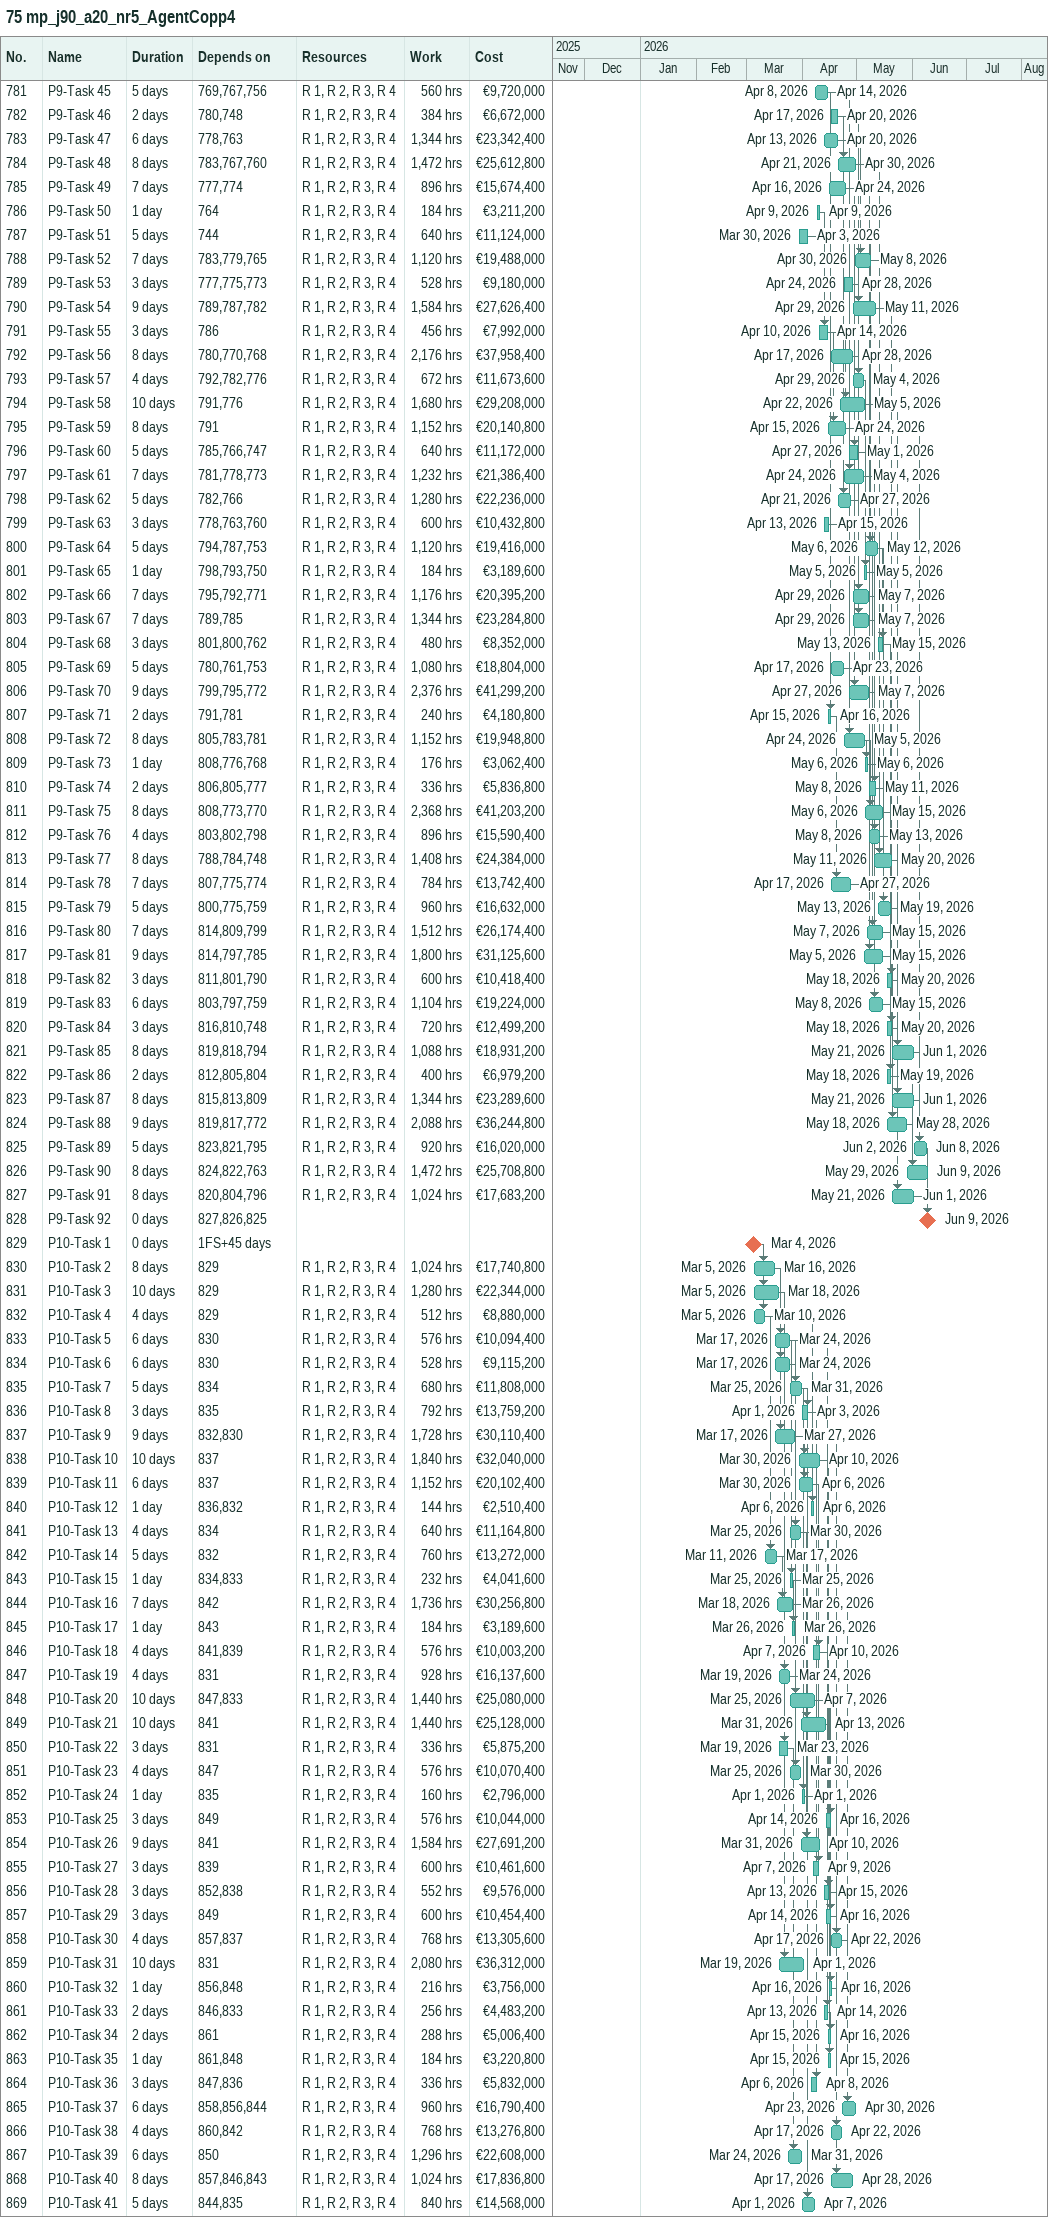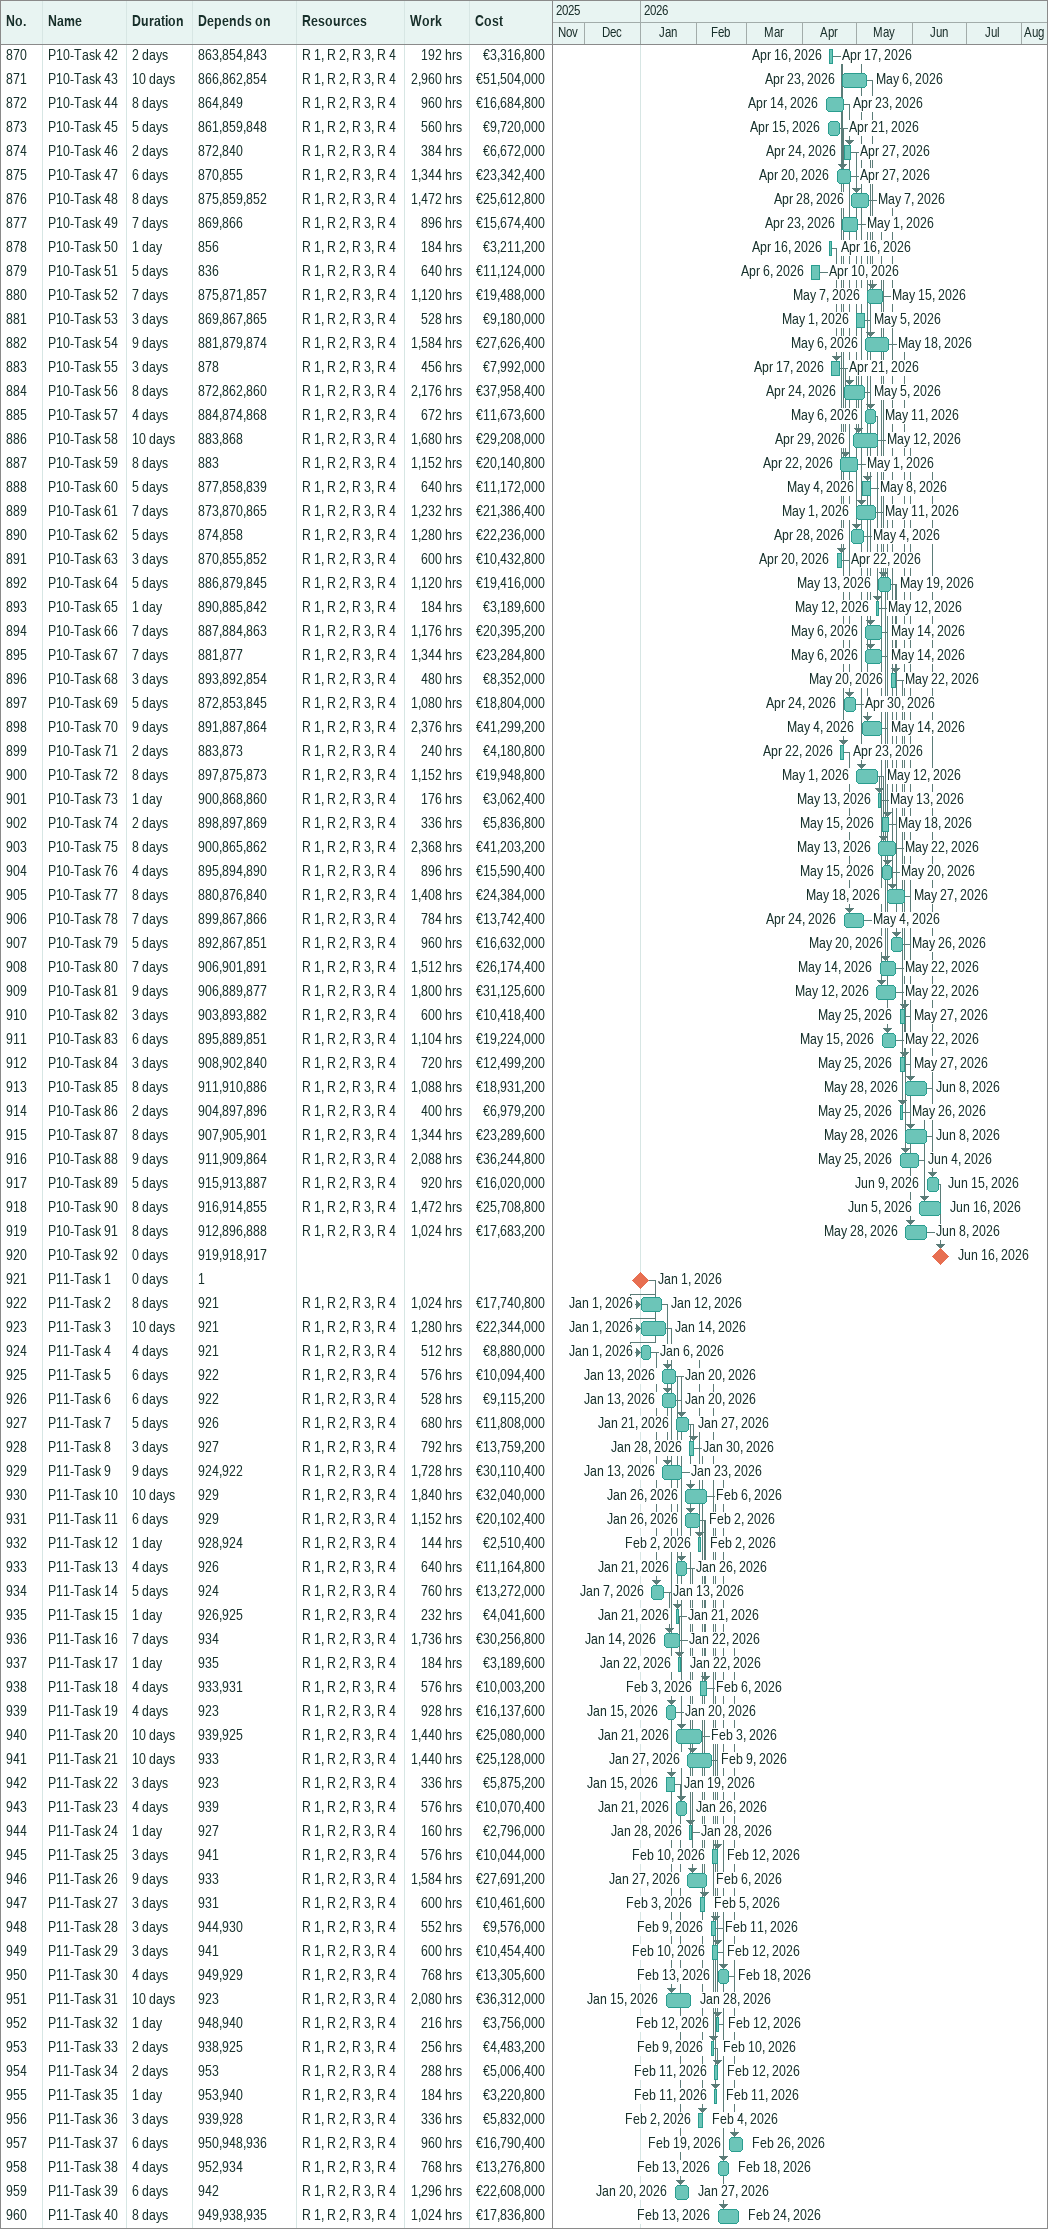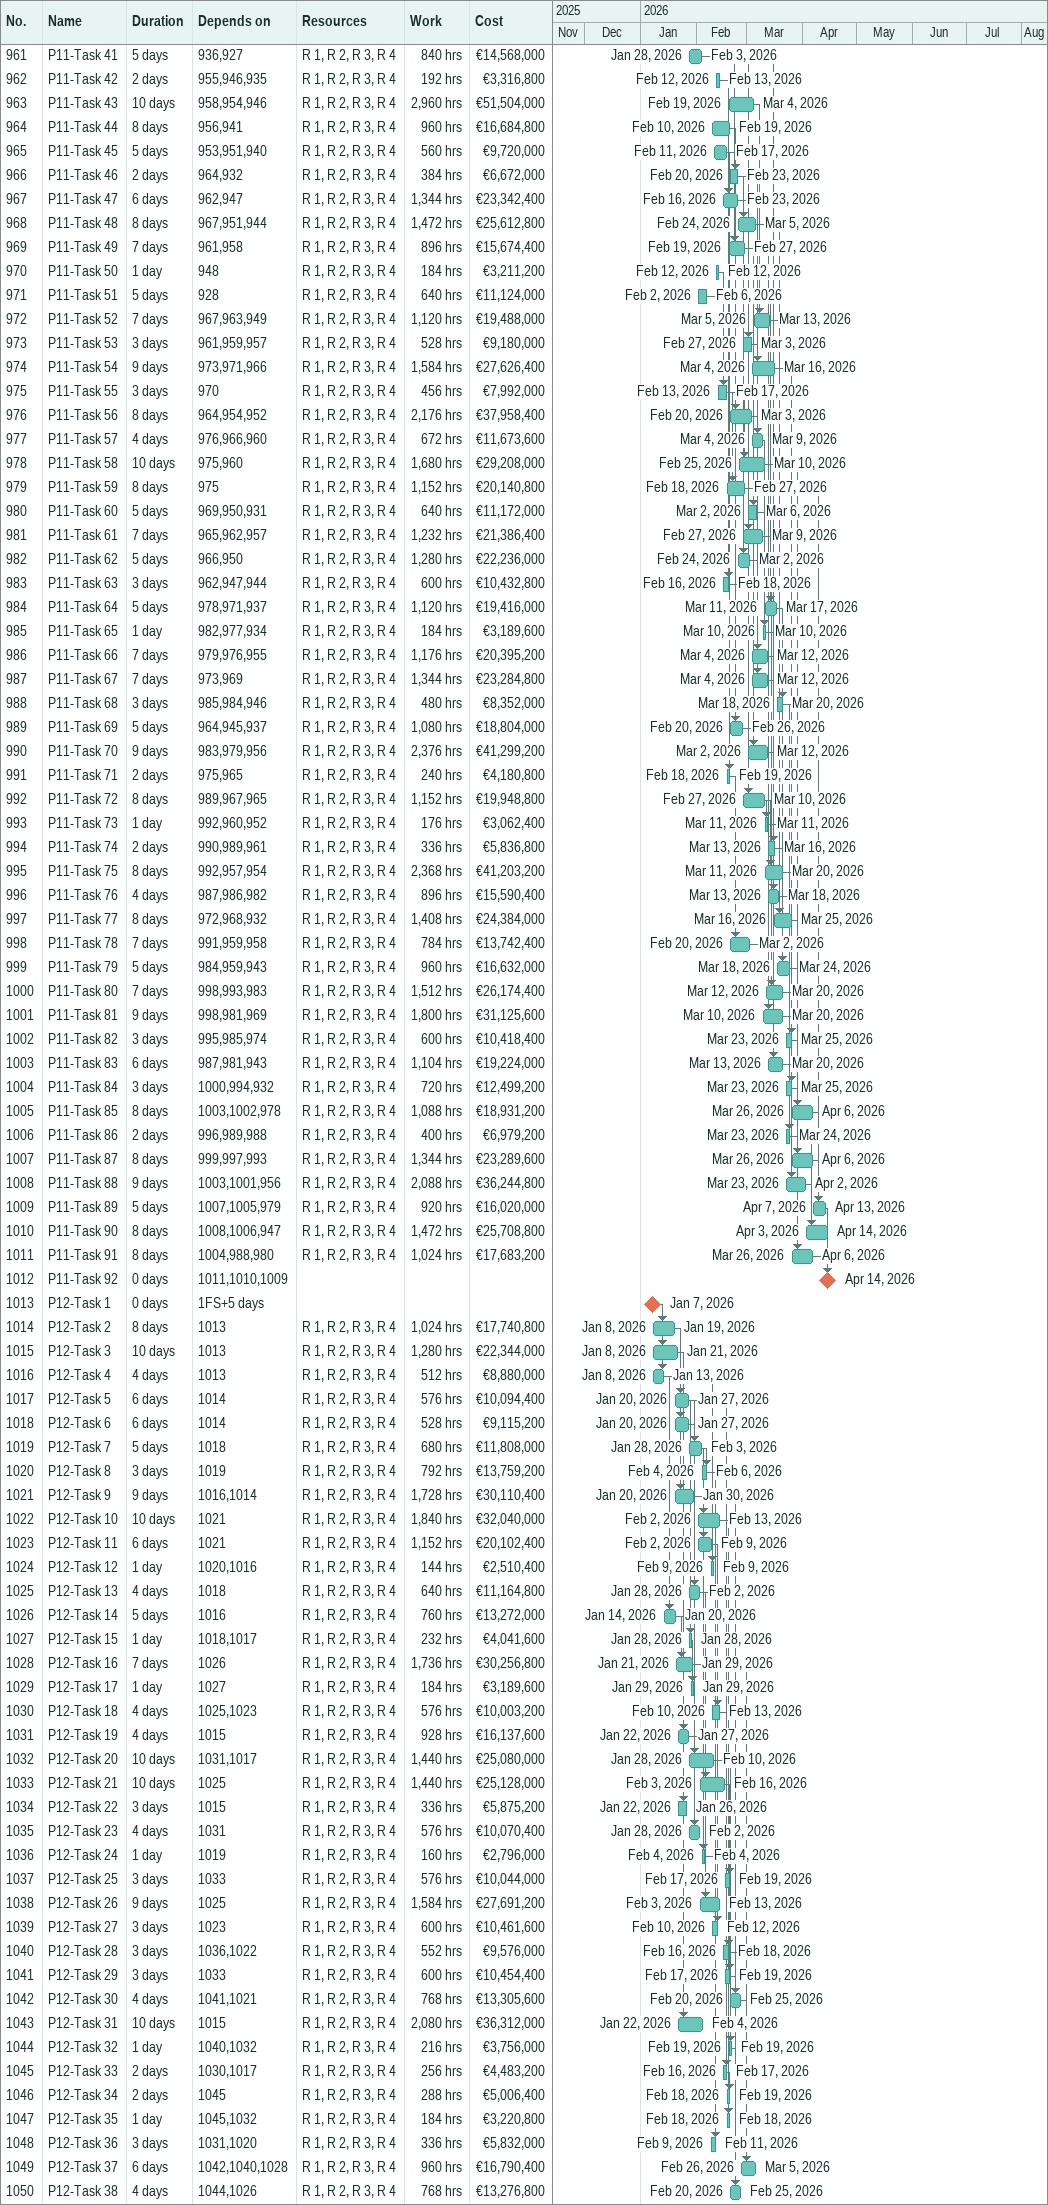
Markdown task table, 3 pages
75 mp_j90_a20_nr5_AgentCopp4

| ID | Task | Duration | Start | Finish | Predecessors | Resources | Work (h) | Cost (€) |
|---|---|---|---|---|---|---|---|---|
| 781 | P9-Task 45 | 5d | 2026-04-08 | 2026-04-14 | 769, 767, 756 | R 1, R 2, R 3, R 4 | 560 | 9720000 |
| 782 | P9-Task 46 | 2d | 2026-04-17 | 2026-04-20 | 780, 748 | R 1, R 2, R 3, R 4 | 384 | 6672000 |
| 783 | P9-Task 47 | 6d | 2026-04-13 | 2026-04-20 | 778, 763 | R 1, R 2, R 3, R 4 | 1344 | 23342400 |
| 784 | P9-Task 48 | 8d | 2026-04-21 | 2026-04-30 | 783, 767, 760 | R 1, R 2, R 3, R 4 | 1472 | 25612800 |
| 785 | P9-Task 49 | 7d | 2026-04-16 | 2026-04-24 | 777, 774 | R 1, R 2, R 3, R 4 | 896 | 15674400 |
| 786 | P9-Task 50 | 1d | 2026-04-09 | 2026-04-09 | 764 | R 1, R 2, R 3, R 4 | 184 | 3211200 |
| 787 | P9-Task 51 | 5d | 2026-03-30 | 2026-04-03 | 744 | R 1, R 2, R 3, R 4 | 640 | 11124000 |
| 788 | P9-Task 52 | 7d | 2026-04-30 | 2026-05-08 | 783, 779, 765 | R 1, R 2, R 3, R 4 | 1120 | 19488000 |
| 789 | P9-Task 53 | 3d | 2026-04-24 | 2026-04-28 | 777, 775, 773 | R 1, R 2, R 3, R 4 | 528 | 9180000 |
| 790 | P9-Task 54 | 9d | 2026-04-29 | 2026-05-11 | 789, 787, 782 | R 1, R 2, R 3, R 4 | 1584 | 27626400 |
| 791 | P9-Task 55 | 3d | 2026-04-10 | 2026-04-14 | 786 | R 1, R 2, R 3, R 4 | 456 | 7992000 |
| 792 | P9-Task 56 | 8d | 2026-04-17 | 2026-04-28 | 780, 770, 768 | R 1, R 2, R 3, R 4 | 2176 | 37958400 |
| 793 | P9-Task 57 | 4d | 2026-04-29 | 2026-05-04 | 792, 782, 776 | R 1, R 2, R 3, R 4 | 672 | 11673600 |
| 794 | P9-Task 58 | 10d | 2026-04-22 | 2026-05-05 | 791, 776 | R 1, R 2, R 3, R 4 | 1680 | 29208000 |
| 795 | P9-Task 59 | 8d | 2026-04-15 | 2026-04-24 | 791 | R 1, R 2, R 3, R 4 | 1152 | 20140800 |
| 796 | P9-Task 60 | 5d | 2026-04-27 | 2026-05-01 | 785, 766, 747 | R 1, R 2, R 3, R 4 | 640 | 11172000 |
| 797 | P9-Task 61 | 7d | 2026-04-24 | 2026-05-04 | 781, 778, 773 | R 1, R 2, R 3, R 4 | 1232 | 21386400 |
| 798 | P9-Task 62 | 5d | 2026-04-21 | 2026-04-27 | 782, 766 | R 1, R 2, R 3, R 4 | 1280 | 22236000 |
| 799 | P9-Task 63 | 3d | 2026-04-13 | 2026-04-15 | 778, 763, 760 | R 1, R 2, R 3, R 4 | 600 | 10432800 |
| 800 | P9-Task 64 | 5d | 2026-05-06 | 2026-05-12 | 794, 787, 753 | R 1, R 2, R 3, R 4 | 1120 | 19416000 |
| 801 | P9-Task 65 | 1d | 2026-05-05 | 2026-05-05 | 798, 793, 750 | R 1, R 2, R 3, R 4 | 184 | 3189600 |
| 802 | P9-Task 66 | 7d | 2026-04-29 | 2026-05-07 | 795, 792, 771 | R 1, R 2, R 3, R 4 | 1176 | 20395200 |
| 803 | P9-Task 67 | 7d | 2026-04-29 | 2026-05-07 | 789, 785 | R 1, R 2, R 3, R 4 | 1344 | 23284800 |
| 804 | P9-Task 68 | 3d | 2026-05-13 | 2026-05-15 | 801, 800, 762 | R 1, R 2, R 3, R 4 | 480 | 8352000 |
| 805 | P9-Task 69 | 5d | 2026-04-17 | 2026-04-23 | 780, 761, 753 | R 1, R 2, R 3, R 4 | 1080 | 18804000 |
| 806 | P9-Task 70 | 9d | 2026-04-27 | 2026-05-07 | 799, 795, 772 | R 1, R 2, R 3, R 4 | 2376 | 41299200 |
| 807 | P9-Task 71 | 2d | 2026-04-15 | 2026-04-16 | 791, 781 | R 1, R 2, R 3, R 4 | 240 | 4180800 |
| 808 | P9-Task 72 | 8d | 2026-04-24 | 2026-05-05 | 805, 783, 781 | R 1, R 2, R 3, R 4 | 1152 | 19948800 |
| 809 | P9-Task 73 | 1d | 2026-05-06 | 2026-05-06 | 808, 776, 768 | R 1, R 2, R 3, R 4 | 176 | 3062400 |
| 810 | P9-Task 74 | 2d | 2026-05-08 | 2026-05-11 | 806, 805, 777 | R 1, R 2, R 3, R 4 | 336 | 5836800 |
| 811 | P9-Task 75 | 8d | 2026-05-06 | 2026-05-15 | 808, 773, 770 | R 1, R 2, R 3, R 4 | 2368 | 41203200 |
| 812 | P9-Task 76 | 4d | 2026-05-08 | 2026-05-13 | 803, 802, 798 | R 1, R 2, R 3, R 4 | 896 | 15590400 |
| 813 | P9-Task 77 | 8d | 2026-05-11 | 2026-05-20 | 788, 784, 748 | R 1, R 2, R 3, R 4 | 1408 | 24384000 |
| 814 | P9-Task 78 | 7d | 2026-04-17 | 2026-04-27 | 807, 775, 774 | R 1, R 2, R 3, R 4 | 784 | 13742400 |
| 815 | P9-Task 79 | 5d | 2026-05-13 | 2026-05-19 | 800, 775, 759 | R 1, R 2, R 3, R 4 | 960 | 16632000 |
| 816 | P9-Task 80 | 7d | 2026-05-07 | 2026-05-15 | 814, 809, 799 | R 1, R 2, R 3, R 4 | 1512 | 26174400 |
| 817 | P9-Task 81 | 9d | 2026-05-05 | 2026-05-15 | 814, 797, 785 | R 1, R 2, R 3, R 4 | 1800 | 31125600 |
| 818 | P9-Task 82 | 3d | 2026-05-18 | 2026-05-20 | 811, 801, 790 | R 1, R 2, R 3, R 4 | 600 | 10418400 |
| 819 | P9-Task 83 | 6d | 2026-05-08 | 2026-05-15 | 803, 797, 759 | R 1, R 2, R 3, R 4 | 1104 | 19224000 |
| 820 | P9-Task 84 | 3d | 2026-05-18 | 2026-05-20 | 816, 810, 748 | R 1, R 2, R 3, R 4 | 720 | 12499200 |
| 821 | P9-Task 85 | 8d | 2026-05-21 | 2026-06-01 | 819, 818, 794 | R 1, R 2, R 3, R 4 | 1088 | 18931200 |
| 822 | P9-Task 86 | 2d | 2026-05-18 | 2026-05-19 | 812, 805, 804 | R 1, R 2, R 3, R 4 | 400 | 6979200 |
| 823 | P9-Task 87 | 8d | 2026-05-21 | 2026-06-01 | 815, 813, 809 | R 1, R 2, R 3, R 4 | 1344 | 23289600 |
| 824 | P9-Task 88 | 9d | 2026-05-18 | 2026-05-28 | 819, 817, 772 | R 1, R 2, R 3, R 4 | 2088 | 36244800 |
| 825 | P9-Task 89 | 5d | 2026-06-02 | 2026-06-08 | 823, 821, 795 | R 1, R 2, R 3, R 4 | 920 | 16020000 |
| 826 | P9-Task 90 | 8d | 2026-05-29 | 2026-06-09 | 824, 822, 763 | R 1, R 2, R 3, R 4 | 1472 | 25708800 |
| 827 | P9-Task 91 | 8d | 2026-05-21 | 2026-06-01 | 820, 804, 796 | R 1, R 2, R 3, R 4 | 1024 | 17683200 |
| 828 | P9-Task 92 | 0d | 2026-06-09 | 2026-06-09 | 827, 826, 825 |  |  |  |
| 829 | P10-Task 1 | 0d | 2026-03-04 | 2026-03-04 | 1FS+45d |  |  |  |
| 830 | P10-Task 2 | 8d | 2026-03-05 | 2026-03-16 | 829 | R 1, R 2, R 3, R 4 | 1024 | 17740800 |
| 831 | P10-Task 3 | 10d | 2026-03-05 | 2026-03-18 | 829 | R 1, R 2, R 3, R 4 | 1280 | 22344000 |
| 832 | P10-Task 4 | 4d | 2026-03-05 | 2026-03-10 | 829 | R 1, R 2, R 3, R 4 | 512 | 8880000 |
| 833 | P10-Task 5 | 6d | 2026-03-17 | 2026-03-24 | 830 | R 1, R 2, R 3, R 4 | 576 | 10094400 |
| 834 | P10-Task 6 | 6d | 2026-03-17 | 2026-03-24 | 830 | R 1, R 2, R 3, R 4 | 528 | 9115200 |
| 835 | P10-Task 7 | 5d | 2026-03-25 | 2026-03-31 | 834 | R 1, R 2, R 3, R 4 | 680 | 11808000 |
| 836 | P10-Task 8 | 3d | 2026-04-01 | 2026-04-03 | 835 | R 1, R 2, R 3, R 4 | 792 | 13759200 |
| 837 | P10-Task 9 | 9d | 2026-03-17 | 2026-03-27 | 832, 830 | R 1, R 2, R 3, R 4 | 1728 | 30110400 |
| 838 | P10-Task 10 | 10d | 2026-03-30 | 2026-04-10 | 837 | R 1, R 2, R 3, R 4 | 1840 | 32040000 |
| 839 | P10-Task 11 | 6d | 2026-03-30 | 2026-04-06 | 837 | R 1, R 2, R 3, R 4 | 1152 | 20102400 |
| 840 | P10-Task 12 | 1d | 2026-04-06 | 2026-04-06 | 836, 832 | R 1, R 2, R 3, R 4 | 144 | 2510400 |
| 841 | P10-Task 13 | 4d | 2026-03-25 | 2026-03-30 | 834 | R 1, R 2, R 3, R 4 | 640 | 11164800 |
| 842 | P10-Task 14 | 5d | 2026-03-11 | 2026-03-17 | 832 | R 1, R 2, R 3, R 4 | 760 | 13272000 |
| 843 | P10-Task 15 | 1d | 2026-03-25 | 2026-03-25 | 834, 833 | R 1, R 2, R 3, R 4 | 232 | 4041600 |
| 844 | P10-Task 16 | 7d | 2026-03-18 | 2026-03-26 | 842 | R 1, R 2, R 3, R 4 | 1736 | 30256800 |
| 845 | P10-Task 17 | 1d | 2026-03-26 | 2026-03-26 | 843 | R 1, R 2, R 3, R 4 | 184 | 3189600 |
| 846 | P10-Task 18 | 4d | 2026-04-07 | 2026-04-10 | 841, 839 | R 1, R 2, R 3, R 4 | 576 | 10003200 |
| 847 | P10-Task 19 | 4d | 2026-03-19 | 2026-03-24 | 831 | R 1, R 2, R 3, R 4 | 928 | 16137600 |
| 848 | P10-Task 20 | 10d | 2026-03-25 | 2026-04-07 | 847, 833 | R 1, R 2, R 3, R 4 | 1440 | 25080000 |
| 849 | P10-Task 21 | 10d | 2026-03-31 | 2026-04-13 | 841 | R 1, R 2, R 3, R 4 | 1440 | 25128000 |
| 850 | P10-Task 22 | 3d | 2026-03-19 | 2026-03-23 | 831 | R 1, R 2, R 3, R 4 | 336 | 5875200 |
| 851 | P10-Task 23 | 4d | 2026-03-25 | 2026-03-30 | 847 | R 1, R 2, R 3, R 4 | 576 | 10070400 |
| 852 | P10-Task 24 | 1d | 2026-04-01 | 2026-04-01 | 835 | R 1, R 2, R 3, R 4 | 160 | 2796000 |
| 853 | P10-Task 25 | 3d | 2026-04-14 | 2026-04-16 | 849 | R 1, R 2, R 3, R 4 | 576 | 10044000 |
| 854 | P10-Task 26 | 9d | 2026-03-31 | 2026-04-10 | 841 | R 1, R 2, R 3, R 4 | 1584 | 27691200 |
| 855 | P10-Task 27 | 3d | 2026-04-07 | 2026-04-09 | 839 | R 1, R 2, R 3, R 4 | 600 | 10461600 |
| 856 | P10-Task 28 | 3d | 2026-04-13 | 2026-04-15 | 852, 838 | R 1, R 2, R 3, R 4 | 552 | 9576000 |
| 857 | P10-Task 29 | 3d | 2026-04-14 | 2026-04-16 | 849 | R 1, R 2, R 3, R 4 | 600 | 10454400 |
| 858 | P10-Task 30 | 4d | 2026-04-17 | 2026-04-22 | 857, 837 | R 1, R 2, R 3, R 4 | 768 | 13305600 |
| 859 | P10-Task 31 | 10d | 2026-03-19 | 2026-04-01 | 831 | R 1, R 2, R 3, R 4 | 2080 | 36312000 |
| 860 | P10-Task 32 | 1d | 2026-04-16 | 2026-04-16 | 856, 848 | R 1, R 2, R 3, R 4 | 216 | 3756000 |
| 861 | P10-Task 33 | 2d | 2026-04-13 | 2026-04-14 | 846, 833 | R 1, R 2, R 3, R 4 | 256 | 4483200 |
| 862 | P10-Task 34 | 2d | 2026-04-15 | 2026-04-16 | 861 | R 1, R 2, R 3, R 4 | 288 | 5006400 |
| 863 | P10-Task 35 | 1d | 2026-04-15 | 2026-04-15 | 861, 848 | R 1, R 2, R 3, R 4 | 184 | 3220800 |
| 864 | P10-Task 36 | 3d | 2026-04-06 | 2026-04-08 | 847, 836 | R 1, R 2, R 3, R 4 | 336 | 5832000 |
| 865 | P10-Task 37 | 6d | 2026-04-23 | 2026-04-30 | 858, 856, 844 | R 1, R 2, R 3, R 4 | 960 | 16790400 |
| 866 | P10-Task 38 | 4d | 2026-04-17 | 2026-04-22 | 860, 842 | R 1, R 2, R 3, R 4 | 768 | 13276800 |
| 867 | P10-Task 39 | 6d | 2026-03-24 | 2026-03-31 | 850 | R 1, R 2, R 3, R 4 | 1296 | 22608000 |
| 868 | P10-Task 40 | 8d | 2026-04-17 | 2026-04-28 | 857, 846, 843 | R 1, R 2, R 3, R 4 | 1024 | 17836800 |
| 869 | P10-Task 41 | 5d | 2026-04-01 | 2026-04-07 | 844, 835 | R 1, R 2, R 3, R 4 | 840 | 14568000 |
| 870 | P10-Task 42 | 2d | 2026-04-16 | 2026-04-17 | 863, 854, 843 | R 1, R 2, R 3, R 4 | 192 | 3316800 |
| 871 | P10-Task 43 | 10d | 2026-04-23 | 2026-05-06 | 866, 862, 854 | R 1, R 2, R 3, R 4 | 2960 | 51504000 |
| 872 | P10-Task 44 | 8d | 2026-04-14 | 2026-04-23 | 864, 849 | R 1, R 2, R 3, R 4 | 960 | 16684800 |
| 873 | P10-Task 45 | 5d | 2026-04-15 | 2026-04-21 | 861, 859, 848 | R 1, R 2, R 3, R 4 | 560 | 9720000 |
| 874 | P10-Task 46 | 2d | 2026-04-24 | 2026-04-27 | 872, 840 | R 1, R 2, R 3, R 4 | 384 | 6672000 |
| 875 | P10-Task 47 | 6d | 2026-04-20 | 2026-04-27 | 870, 855 | R 1, R 2, R 3, R 4 | 1344 | 23342400 |
| 876 | P10-Task 48 | 8d | 2026-04-28 | 2026-05-07 | 875, 859, 852 | R 1, R 2, R 3, R 4 | 1472 | 25612800 |
| 877 | P10-Task 49 | 7d | 2026-04-23 | 2026-05-01 | 869, 866 | R 1, R 2, R 3, R 4 | 896 | 15674400 |
| 878 | P10-Task 50 | 1d | 2026-04-16 | 2026-04-16 | 856 | R 1, R 2, R 3, R 4 | 184 | 3211200 |
| 879 | P10-Task 51 | 5d | 2026-04-06 | 2026-04-10 | 836 | R 1, R 2, R 3, R 4 | 640 | 11124000 |
| 880 | P10-Task 52 | 7d | 2026-05-07 | 2026-05-15 | 875, 871, 857 | R 1, R 2, R 3, R 4 | 1120 | 19488000 |
| 881 | P10-Task 53 | 3d | 2026-05-01 | 2026-05-05 | 869, 867, 865 | R 1, R 2, R 3, R 4 | 528 | 9180000 |
| 882 | P10-Task 54 | 9d | 2026-05-06 | 2026-05-18 | 881, 879, 874 | R 1, R 2, R 3, R 4 | 1584 | 27626400 |
| 883 | P10-Task 55 | 3d | 2026-04-17 | 2026-04-21 | 878 | R 1, R 2, R 3, R 4 | 456 | 7992000 |
| 884 | P10-Task 56 | 8d | 2026-04-24 | 2026-05-05 | 872, 862, 860 | R 1, R 2, R 3, R 4 | 2176 | 37958400 |
| 885 | P10-Task 57 | 4d | 2026-05-06 | 2026-05-11 | 884, 874, 868 | R 1, R 2, R 3, R 4 | 672 | 11673600 |
| 886 | P10-Task 58 | 10d | 2026-04-29 | 2026-05-12 | 883, 868 | R 1, R 2, R 3, R 4 | 1680 | 29208000 |
| 887 | P10-Task 59 | 8d | 2026-04-22 | 2026-05-01 | 883 | R 1, R 2, R 3, R 4 | 1152 | 20140800 |
| 888 | P10-Task 60 | 5d | 2026-05-04 | 2026-05-08 | 877, 858, 839 | R 1, R 2, R 3, R 4 | 640 | 11172000 |
| 889 | P10-Task 61 | 7d | 2026-05-01 | 2026-05-11 | 873, 870, 865 | R 1, R 2, R 3, R 4 | 1232 | 21386400 |
| 890 | P10-Task 62 | 5d | 2026-04-28 | 2026-05-04 | 874, 858 | R 1, R 2, R 3, R 4 | 1280 | 22236000 |
| 891 | P10-Task 63 | 3d | 2026-04-20 | 2026-04-22 | 870, 855, 852 | R 1, R 2, R 3, R 4 | 600 | 10432800 |
| 892 | P10-Task 64 | 5d | 2026-05-13 | 2026-05-19 | 886, 879, 845 | R 1, R 2, R 3, R 4 | 1120 | 19416000 |
| 893 | P10-Task 65 | 1d | 2026-05-12 | 2026-05-12 | 890, 885, 842 | R 1, R 2, R 3, R 4 | 184 | 3189600 |
| 894 | P10-Task 66 | 7d | 2026-05-06 | 2026-05-14 | 887, 884, 863 | R 1, R 2, R 3, R 4 | 1176 | 20395200 |
| 895 | P10-Task 67 | 7d | 2026-05-06 | 2026-05-14 | 881, 877 | R 1, R 2, R 3, R 4 | 1344 | 23284800 |
| 896 | P10-Task 68 | 3d | 2026-05-20 | 2026-05-22 | 893, 892, 854 | R 1, R 2, R 3, R 4 | 480 | 8352000 |
| 897 | P10-Task 69 | 5d | 2026-04-24 | 2026-04-30 | 872, 853, 845 | R 1, R 2, R 3, R 4 | 1080 | 18804000 |
| 898 | P10-Task 70 | 9d | 2026-05-04 | 2026-05-14 | 891, 887, 864 | R 1, R 2, R 3, R 4 | 2376 | 41299200 |
| 899 | P10-Task 71 | 2d | 2026-04-22 | 2026-04-23 | 883, 873 | R 1, R 2, R 3, R 4 | 240 | 4180800 |
| 900 | P10-Task 72 | 8d | 2026-05-01 | 2026-05-12 | 897, 875, 873 | R 1, R 2, R 3, R 4 | 1152 | 19948800 |
| 901 | P10-Task 73 | 1d | 2026-05-13 | 2026-05-13 | 900, 868, 860 | R 1, R 2, R 3, R 4 | 176 | 3062400 |
| 902 | P10-Task 74 | 2d | 2026-05-15 | 2026-05-18 | 898, 897, 869 | R 1, R 2, R 3, R 4 | 336 | 5836800 |
| 903 | P10-Task 75 | 8d | 2026-05-13 | 2026-05-22 | 900, 865, 862 | R 1, R 2, R 3, R 4 | 2368 | 41203200 |
| 904 | P10-Task 76 | 4d | 2026-05-15 | 2026-05-20 | 895, 894, 890 | R 1, R 2, R 3, R 4 | 896 | 15590400 |
| 905 | P10-Task 77 | 8d | 2026-05-18 | 2026-05-27 | 880, 876, 840 | R 1, R 2, R 3, R 4 | 1408 | 24384000 |
| 906 | P10-Task 78 | 7d | 2026-04-24 | 2026-05-04 | 899, 867, 866 | R 1, R 2, R 3, R 4 | 784 | 13742400 |
| 907 | P10-Task 79 | 5d | 2026-05-20 | 2026-05-26 | 892, 867, 851 | R 1, R 2, R 3, R 4 | 960 | 16632000 |
| 908 | P10-Task 80 | 7d | 2026-05-14 | 2026-05-22 | 906, 901, 891 | R 1, R 2, R 3, R 4 | 1512 | 26174400 |
| 909 | P10-Task 81 | 9d | 2026-05-12 | 2026-05-22 | 906, 889, 877 | R 1, R 2, R 3, R 4 | 1800 | 31125600 |
| 910 | P10-Task 82 | 3d | 2026-05-25 | 2026-05-27 | 903, 893, 882 | R 1, R 2, R 3, R 4 | 600 | 10418400 |
| 911 | P10-Task 83 | 6d | 2026-05-15 | 2026-05-22 | 895, 889, 851 | R 1, R 2, R 3, R 4 | 1104 | 19224000 |
| 912 | P10-Task 84 | 3d | 2026-05-25 | 2026-05-27 | 908, 902, 840 | R 1, R 2, R 3, R 4 | 720 | 12499200 |
| 913 | P10-Task 85 | 8d | 2026-05-28 | 2026-06-08 | 911, 910, 886 | R 1, R 2, R 3, R 4 | 1088 | 18931200 |
| 914 | P10-Task 86 | 2d | 2026-05-25 | 2026-05-26 | 904, 897, 896 | R 1, R 2, R 3, R 4 | 400 | 6979200 |
| 915 | P10-Task 87 | 8d | 2026-05-28 | 2026-06-08 | 907, 905, 901 | R 1, R 2, R 3, R 4 | 1344 | 23289600 |
| 916 | P10-Task 88 | 9d | 2026-05-25 | 2026-06-04 | 911, 909, 864 | R 1, R 2, R 3, R 4 | 2088 | 36244800 |
| 917 | P10-Task 89 | 5d | 2026-06-09 | 2026-06-15 | 915, 913, 887 | R 1, R 2, R 3, R 4 | 920 | 16020000 |
| 918 | P10-Task 90 | 8d | 2026-06-05 | 2026-06-16 | 916, 914, 855 | R 1, R 2, R 3, R 4 | 1472 | 25708800 |
| 919 | P10-Task 91 | 8d | 2026-05-28 | 2026-06-08 | 912, 896, 888 | R 1, R 2, R 3, R 4 | 1024 | 17683200 |
| 920 | P10-Task 92 | 0d | 2026-06-16 | 2026-06-16 | 919, 918, 917 |  |  |  |
| 921 | P11-Task 1 | 0d | 2026-01-01 | 2026-01-01 | 1 |  |  |  |
| 922 | P11-Task 2 | 8d | 2026-01-01 | 2026-01-12 | 921 | R 1, R 2, R 3, R 4 | 1024 | 17740800 |
| 923 | P11-Task 3 | 10d | 2026-01-01 | 2026-01-14 | 921 | R 1, R 2, R 3, R 4 | 1280 | 22344000 |
| 924 | P11-Task 4 | 4d | 2026-01-01 | 2026-01-06 | 921 | R 1, R 2, R 3, R 4 | 512 | 8880000 |
| 925 | P11-Task 5 | 6d | 2026-01-13 | 2026-01-20 | 922 | R 1, R 2, R 3, R 4 | 576 | 10094400 |
| 926 | P11-Task 6 | 6d | 2026-01-13 | 2026-01-20 | 922 | R 1, R 2, R 3, R 4 | 528 | 9115200 |
| 927 | P11-Task 7 | 5d | 2026-01-21 | 2026-01-27 | 926 | R 1, R 2, R 3, R 4 | 680 | 11808000 |
| 928 | P11-Task 8 | 3d | 2026-01-28 | 2026-01-30 | 927 | R 1, R 2, R 3, R 4 | 792 | 13759200 |
| 929 | P11-Task 9 | 9d | 2026-01-13 | 2026-01-23 | 924, 922 | R 1, R 2, R 3, R 4 | 1728 | 30110400 |
| 930 | P11-Task 10 | 10d | 2026-01-26 | 2026-02-06 | 929 | R 1, R 2, R 3, R 4 | 1840 | 32040000 |
| 931 | P11-Task 11 | 6d | 2026-01-26 | 2026-02-02 | 929 | R 1, R 2, R 3, R 4 | 1152 | 20102400 |
| 932 | P11-Task 12 | 1d | 2026-02-02 | 2026-02-02 | 928, 924 | R 1, R 2, R 3, R 4 | 144 | 2510400 |
| 933 | P11-Task 13 | 4d | 2026-01-21 | 2026-01-26 | 926 | R 1, R 2, R 3, R 4 | 640 | 11164800 |
| 934 | P11-Task 14 | 5d | 2026-01-07 | 2026-01-13 | 924 | R 1, R 2, R 3, R 4 | 760 | 13272000 |
| 935 | P11-Task 15 | 1d | 2026-01-21 | 2026-01-21 | 926, 925 | R 1, R 2, R 3, R 4 | 232 | 4041600 |
| 936 | P11-Task 16 | 7d | 2026-01-14 | 2026-01-22 | 934 | R 1, R 2, R 3, R 4 | 1736 | 30256800 |
| 937 | P11-Task 17 | 1d | 2026-01-22 | 2026-01-22 | 935 | R 1, R 2, R 3, R 4 | 184 | 3189600 |
| 938 | P11-Task 18 | 4d | 2026-02-03 | 2026-02-06 | 933, 931 | R 1, R 2, R 3, R 4 | 576 | 10003200 |
| 939 | P11-Task 19 | 4d | 2026-01-15 | 2026-01-20 | 923 | R 1, R 2, R 3, R 4 | 928 | 16137600 |
| 940 | P11-Task 20 | 10d | 2026-01-21 | 2026-02-03 | 939, 925 | R 1, R 2, R 3, R 4 | 1440 | 25080000 |
| 941 | P11-Task 21 | 10d | 2026-01-27 | 2026-02-09 | 933 | R 1, R 2, R 3, R 4 | 1440 | 25128000 |
| 942 | P11-Task 22 | 3d | 2026-01-15 | 2026-01-19 | 923 | R 1, R 2, R 3, R 4 | 336 | 5875200 |
| 943 | P11-Task 23 | 4d | 2026-01-21 | 2026-01-26 | 939 | R 1, R 2, R 3, R 4 | 576 | 10070400 |
| 944 | P11-Task 24 | 1d | 2026-01-28 | 2026-01-28 | 927 | R 1, R 2, R 3, R 4 | 160 | 2796000 |
| 945 | P11-Task 25 | 3d | 2026-02-10 | 2026-02-12 | 941 | R 1, R 2, R 3, R 4 | 576 | 10044000 |
| 946 | P11-Task 26 | 9d | 2026-01-27 | 2026-02-06 | 933 | R 1, R 2, R 3, R 4 | 1584 | 27691200 |
| 947 | P11-Task 27 | 3d | 2026-02-03 | 2026-02-05 | 931 | R 1, R 2, R 3, R 4 | 600 | 10461600 |
| 948 | P11-Task 28 | 3d | 2026-02-09 | 2026-02-11 | 944, 930 | R 1, R 2, R 3, R 4 | 552 | 9576000 |
| 949 | P11-Task 29 | 3d | 2026-02-10 | 2026-02-12 | 941 | R 1, R 2, R 3, R 4 | 600 | 10454400 |
| 950 | P11-Task 30 | 4d | 2026-02-13 | 2026-02-18 | 949, 929 | R 1, R 2, R 3, R 4 | 768 | 13305600 |
| 951 | P11-Task 31 | 10d | 2026-01-15 | 2026-01-28 | 923 | R 1, R 2, R 3, R 4 | 2080 | 36312000 |
| 952 | P11-Task 32 | 1d | 2026-02-12 | 2026-02-12 | 948, 940 | R 1, R 2, R 3, R 4 | 216 | 3756000 |
| 953 | P11-Task 33 | 2d | 2026-02-09 | 2026-02-10 | 938, 925 | R 1, R 2, R 3, R 4 | 256 | 4483200 |
| 954 | P11-Task 34 | 2d | 2026-02-11 | 2026-02-12 | 953 | R 1, R 2, R 3, R 4 | 288 | 5006400 |
| 955 | P11-Task 35 | 1d | 2026-02-11 | 2026-02-11 | 953, 940 | R 1, R 2, R 3, R 4 | 184 | 3220800 |
| 956 | P11-Task 36 | 3d | 2026-02-02 | 2026-02-04 | 939, 928 | R 1, R 2, R 3, R 4 | 336 | 5832000 |
| 957 | P11-Task 37 | 6d | 2026-02-19 | 2026-02-26 | 950, 948, 936 | R 1, R 2, R 3, R 4 | 960 | 16790400 |
| 958 | P11-Task 38 | 4d | 2026-02-13 | 2026-02-18 | 952, 934 | R 1, R 2, R 3, R 4 | 768 | 13276800 |
| 959 | P11-Task 39 | 6d | 2026-01-20 | 2026-01-27 | 942 | R 1, R 2, R 3, R 4 | 1296 | 22608000 |
| 960 | P11-Task 40 | 8d | 2026-02-13 | 2026-02-24 | 949, 938, 935 | R 1, R 2, R 3, R 4 | 1024 | 17836800 |
| 961 | P11-Task 41 | 5d | 2026-01-28 | 2026-02-03 | 936, 927 | R 1, R 2, R 3, R 4 | 840 | 14568000 |
| 962 | P11-Task 42 | 2d | 2026-02-12 | 2026-02-13 | 955, 946, 935 | R 1, R 2, R 3, R 4 | 192 | 3316800 |
| 963 | P11-Task 43 | 10d | 2026-02-19 | 2026-03-04 | 958, 954, 946 | R 1, R 2, R 3, R 4 | 2960 | 51504000 |
| 964 | P11-Task 44 | 8d | 2026-02-10 | 2026-02-19 | 956, 941 | R 1, R 2, R 3, R 4 | 960 | 16684800 |
| 965 | P11-Task 45 | 5d | 2026-02-11 | 2026-02-17 | 953, 951, 940 | R 1, R 2, R 3, R 4 | 560 | 9720000 |
| 966 | P11-Task 46 | 2d | 2026-02-20 | 2026-02-23 | 964, 932 | R 1, R 2, R 3, R 4 | 384 | 6672000 |
| 967 | P11-Task 47 | 6d | 2026-02-16 | 2026-02-23 | 962, 947 | R 1, R 2, R 3, R 4 | 1344 | 23342400 |
| 968 | P11-Task 48 | 8d | 2026-02-24 | 2026-03-05 | 967, 951, 944 | R 1, R 2, R 3, R 4 | 1472 | 25612800 |
| 969 | P11-Task 49 | 7d | 2026-02-19 | 2026-02-27 | 961, 958 | R 1, R 2, R 3, R 4 | 896 | 15674400 |
| 970 | P11-Task 50 | 1d | 2026-02-12 | 2026-02-12 | 948 | R 1, R 2, R 3, R 4 | 184 | 3211200 |
| 971 | P11-Task 51 | 5d | 2026-02-02 | 2026-02-06 | 928 | R 1, R 2, R 3, R 4 | 640 | 11124000 |
| 972 | P11-Task 52 | 7d | 2026-03-05 | 2026-03-13 | 967, 963, 949 | R 1, R 2, R 3, R 4 | 1120 | 19488000 |
| 973 | P11-Task 53 | 3d | 2026-02-27 | 2026-03-03 | 961, 959, 957 | R 1, R 2, R 3, R 4 | 528 | 9180000 |
| 974 | P11-Task 54 | 9d | 2026-03-04 | 2026-03-16 | 973, 971, 966 | R 1, R 2, R 3, R 4 | 1584 | 27626400 |
| 975 | P11-Task 55 | 3d | 2026-02-13 | 2026-02-17 | 970 | R 1, R 2, R 3, R 4 | 456 | 7992000 |
| 976 | P11-Task 56 | 8d | 2026-02-20 | 2026-03-03 | 964, 954, 952 | R 1, R 2, R 3, R 4 | 2176 | 37958400 |
| 977 | P11-Task 57 | 4d | 2026-03-04 | 2026-03-09 | 976, 966, 960 | R 1, R 2, R 3, R 4 | 672 | 11673600 |
| 978 | P11-Task 58 | 10d | 2026-02-25 | 2026-03-10 | 975, 960 | R 1, R 2, R 3, R 4 | 1680 | 29208000 |
| 979 | P11-Task 59 | 8d | 2026-02-18 | 2026-02-27 | 975 | R 1, R 2, R 3, R 4 | 1152 | 20140800 |
| 980 | P11-Task 60 | 5d | 2026-03-02 | 2026-03-06 | 969, 950, 931 | R 1, R 2, R 3, R 4 | 640 | 11172000 |
| 981 | P11-Task 61 | 7d | 2026-02-27 | 2026-03-09 | 965, 962, 957 | R 1, R 2, R 3, R 4 | 1232 | 21386400 |
| 982 | P11-Task 62 | 5d | 2026-02-24 | 2026-03-02 | 966, 950 | R 1, R 2, R 3, R 4 | 1280 | 22236000 |
| 983 | P11-Task 63 | 3d | 2026-02-16 | 2026-02-18 | 962, 947, 944 | R 1, R 2, R 3, R 4 | 600 | 10432800 |
| 984 | P11-Task 64 | 5d | 2026-03-11 | 2026-03-17 | 978, 971, 937 | R 1, R 2, R 3, R 4 | 1120 | 19416000 |
| 985 | P11-Task 65 | 1d | 2026-03-10 | 2026-03-10 | 982, 977, 934 | R 1, R 2, R 3, R 4 | 184 | 3189600 |
| 986 | P11-Task 66 | 7d | 2026-03-04 | 2026-03-12 | 979, 976, 955 | R 1, R 2, R 3, R 4 | 1176 | 20395200 |
| 987 | P11-Task 67 | 7d | 2026-03-04 | 2026-03-12 | 973, 969 | R 1, R 2, R 3, R 4 | 1344 | 23284800 |
| 988 | P11-Task 68 | 3d | 2026-03-18 | 2026-03-20 | 985, 984, 946 | R 1, R 2, R 3, R 4 | 480 | 8352000 |
| 989 | P11-Task 69 | 5d | 2026-02-20 | 2026-02-26 | 964, 945, 937 | R 1, R 2, R 3, R 4 | 1080 | 18804000 |
| 990 | P11-Task 70 | 9d | 2026-03-02 | 2026-03-12 | 983, 979, 956 | R 1, R 2, R 3, R 4 | 2376 | 41299200 |
| 991 | P11-Task 71 | 2d | 2026-02-18 | 2026-02-19 | 975, 965 | R 1, R 2, R 3, R 4 | 240 | 4180800 |
| 992 | P11-Task 72 | 8d | 2026-02-27 | 2026-03-10 | 989, 967, 965 | R 1, R 2, R 3, R 4 | 1152 | 19948800 |
| 993 | P11-Task 73 | 1d | 2026-03-11 | 2026-03-11 | 992, 960, 952 | R 1, R 2, R 3, R 4 | 176 | 3062400 |
| 994 | P11-Task 74 | 2d | 2026-03-13 | 2026-03-16 | 990, 989, 961 | R 1, R 2, R 3, R 4 | 336 | 5836800 |
| 995 | P11-Task 75 | 8d | 2026-03-11 | 2026-03-20 | 992, 957, 954 | R 1, R 2, R 3, R 4 | 2368 | 41203200 |
| 996 | P11-Task 76 | 4d | 2026-03-13 | 2026-03-18 | 987, 986, 982 | R 1, R 2, R 3, R 4 | 896 | 15590400 |
| 997 | P11-Task 77 | 8d | 2026-03-16 | 2026-03-25 | 972, 968, 932 | R 1, R 2, R 3, R 4 | 1408 | 24384000 |
| 998 | P11-Task 78 | 7d | 2026-02-20 | 2026-03-02 | 991, 959, 958 | R 1, R 2, R 3, R 4 | 784 | 13742400 |
| 999 | P11-Task 79 | 5d | 2026-03-18 | 2026-03-24 | 984, 959, 943 | R 1, R 2, R 3, R 4 | 960 | 16632000 |
| 1000 | P11-Task 80 | 7d | 2026-03-12 | 2026-03-20 | 998, 993, 983 | R 1, R 2, R 3, R 4 | 1512 | 26174400 |
| 1001 | P11-Task 81 | 9d | 2026-03-10 | 2026-03-20 | 998, 981, 969 | R 1, R 2, R 3, R 4 | 1800 | 31125600 |
| 1002 | P11-Task 82 | 3d | 2026-03-23 | 2026-03-25 | 995, 985, 974 | R 1, R 2, R 3, R 4 | 600 | 10418400 |
| 1003 | P11-Task 83 | 6d | 2026-03-13 | 2026-03-20 | 987, 981, 943 | R 1, R 2, R 3, R 4 | 1104 | 19224000 |
| 1004 | P11-Task 84 | 3d | 2026-03-23 | 2026-03-25 | 1000, 994, 932 | R 1, R 2, R 3, R 4 | 720 | 12499200 |
| 1005 | P11-Task 85 | 8d | 2026-03-26 | 2026-04-06 | 1003, 1002, 978 | R 1, R 2, R 3, R 4 | 1088 | 18931200 |
| 1006 | P11-Task 86 | 2d | 2026-03-23 | 2026-03-24 | 996, 989, 988 | R 1, R 2, R 3, R 4 | 400 | 6979200 |
| 1007 | P11-Task 87 | 8d | 2026-03-26 | 2026-04-06 | 999, 997, 993 | R 1, R 2, R 3, R 4 | 1344 | 23289600 |
| 1008 | P11-Task 88 | 9d | 2026-03-23 | 2026-04-02 | 1003, 1001, 956 | R 1, R 2, R 3, R 4 | 2088 | 36244800 |
| 1009 | P11-Task 89 | 5d | 2026-04-07 | 2026-04-13 | 1007, 1005, 979 | R 1, R 2, R 3, R 4 | 920 | 16020000 |
| 1010 | P11-Task 90 | 8d | 2026-04-03 | 2026-04-14 | 1008, 1006, 947 | R 1, R 2, R 3, R 4 | 1472 | 25708800 |
| 1011 | P11-Task 91 | 8d | 2026-03-26 | 2026-04-06 | 1004, 988, 980 | R 1, R 2, R 3, R 4 | 1024 | 17683200 |
| 1012 | P11-Task 92 | 0d | 2026-04-14 | 2026-04-14 | 1011, 1010, 1009 |  |  |  |
| 1013 | P12-Task 1 | 0d | 2026-01-07 | 2026-01-07 | 1FS+5d |  |  |  |
| 1014 | P12-Task 2 | 8d | 2026-01-08 | 2026-01-19 | 1013 | R 1, R 2, R 3, R 4 | 1024 | 17740800 |
| 1015 | P12-Task 3 | 10d | 2026-01-08 | 2026-01-21 | 1013 | R 1, R 2, R 3, R 4 | 1280 | 22344000 |
| 1016 | P12-Task 4 | 4d | 2026-01-08 | 2026-01-13 | 1013 | R 1, R 2, R 3, R 4 | 512 | 8880000 |
| 1017 | P12-Task 5 | 6d | 2026-01-20 | 2026-01-27 | 1014 | R 1, R 2, R 3, R 4 | 576 | 10094400 |
| 1018 | P12-Task 6 | 6d | 2026-01-20 | 2026-01-27 | 1014 | R 1, R 2, R 3, R 4 | 528 | 9115200 |
| 1019 | P12-Task 7 | 5d | 2026-01-28 | 2026-02-03 | 1018 | R 1, R 2, R 3, R 4 | 680 | 11808000 |
| 1020 | P12-Task 8 | 3d | 2026-02-04 | 2026-02-06 | 1019 | R 1, R 2, R 3, R 4 | 792 | 13759200 |
| 1021 | P12-Task 9 | 9d | 2026-01-20 | 2026-01-30 | 1016, 1014 | R 1, R 2, R 3, R 4 | 1728 | 30110400 |
| 1022 | P12-Task 10 | 10d | 2026-02-02 | 2026-02-13 | 1021 | R 1, R 2, R 3, R 4 | 1840 | 32040000 |
| 1023 | P12-Task 11 | 6d | 2026-02-02 | 2026-02-09 | 1021 | R 1, R 2, R 3, R 4 | 1152 | 20102400 |
| 1024 | P12-Task 12 | 1d | 2026-02-09 | 2026-02-09 | 1020, 1016 | R 1, R 2, R 3, R 4 | 144 | 2510400 |
| 1025 | P12-Task 13 | 4d | 2026-01-28 | 2026-02-02 | 1018 | R 1, R 2, R 3, R 4 | 640 | 11164800 |
| 1026 | P12-Task 14 | 5d | 2026-01-14 | 2026-01-20 | 1016 | R 1, R 2, R 3, R 4 | 760 | 13272000 |
| 1027 | P12-Task 15 | 1d | 2026-01-28 | 2026-01-28 | 1018, 1017 | R 1, R 2, R 3, R 4 | 232 | 4041600 |
| 1028 | P12-Task 16 | 7d | 2026-01-21 | 2026-01-29 | 1026 | R 1, R 2, R 3, R 4 | 1736 | 30256800 |
| 1029 | P12-Task 17 | 1d | 2026-01-29 | 2026-01-29 | 1027 | R 1, R 2, R 3, R 4 | 184 | 3189600 |
| 1030 | P12-Task 18 | 4d | 2026-02-10 | 2026-02-13 | 1025, 1023 | R 1, R 2, R 3, R 4 | 576 | 10003200 |
| 1031 | P12-Task 19 | 4d | 2026-01-22 | 2026-01-27 | 1015 | R 1, R 2, R 3, R 4 | 928 | 16137600 |
| 1032 | P12-Task 20 | 10d | 2026-01-28 | 2026-02-10 | 1031, 1017 | R 1, R 2, R 3, R 4 | 1440 | 25080000 |
| 1033 | P12-Task 21 | 10d | 2026-02-03 | 2026-02-16 | 1025 | R 1, R 2, R 3, R 4 | 1440 | 25128000 |
| 1034 | P12-Task 22 | 3d | 2026-01-22 | 2026-01-26 | 1015 | R 1, R 2, R 3, R 4 | 336 | 5875200 |
| 1035 | P12-Task 23 | 4d | 2026-01-28 | 2026-02-02 | 1031 | R 1, R 2, R 3, R 4 | 576 | 10070400 |
| 1036 | P12-Task 24 | 1d | 2026-02-04 | 2026-02-04 | 1019 | R 1, R 2, R 3, R 4 | 160 | 2796000 |
| 1037 | P12-Task 25 | 3d | 2026-02-17 | 2026-02-19 | 1033 | R 1, R 2, R 3, R 4 | 576 | 10044000 |
| 1038 | P12-Task 26 | 9d | 2026-02-03 | 2026-02-13 | 1025 | R 1, R 2, R 3, R 4 | 1584 | 27691200 |
| 1039 | P12-Task 27 | 3d | 2026-02-10 | 2026-02-12 | 1023 | R 1, R 2, R 3, R 4 | 600 | 10461600 |
| 1040 | P12-Task 28 | 3d | 2026-02-16 | 2026-02-18 | 1036, 1022 | R 1, R 2, R 3, R 4 | 552 | 9576000 |
| 1041 | P12-Task 29 | 3d | 2026-02-17 | 2026-02-19 | 1033 | R 1, R 2, R 3, R 4 | 600 | 10454400 |
| 1042 | P12-Task 30 | 4d | 2026-02-20 | 2026-02-25 | 1041, 1021 | R 1, R 2, R 3, R 4 | 768 | 13305600 |
| 1043 | P12-Task 31 | 10d | 2026-01-22 | 2026-02-04 | 1015 | R 1, R 2, R 3, R 4 | 2080 | 36312000 |
| 1044 | P12-Task 32 | 1d | 2026-02-19 | 2026-02-19 | 1040, 1032 | R 1, R 2, R 3, R 4 | 216 | 3756000 |
| 1045 | P12-Task 33 | 2d | 2026-02-16 | 2026-02-17 | 1030, 1017 | R 1, R 2, R 3, R 4 | 256 | 4483200 |
| 1046 | P12-Task 34 | 2d | 2026-02-18 | 2026-02-19 | 1045 | R 1, R 2, R 3, R 4 | 288 | 5006400 |
| 1047 | P12-Task 35 | 1d | 2026-02-18 | 2026-02-18 | 1045, 1032 | R 1, R 2, R 3, R 4 | 184 | 3220800 |
| 1048 | P12-Task 36 | 3d | 2026-02-09 | 2026-02-11 | 1031, 1020 | R 1, R 2, R 3, R 4 | 336 | 5832000 |
| 1049 | P12-Task 37 | 6d | 2026-02-26 | 2026-03-05 | 1042, 1040, 1028 | R 1, R 2, R 3, R 4 | 960 | 16790400 |
| 1050 | P12-Task 38 | 4d | 2026-02-20 | 2026-02-25 | 1044, 1026 | R 1, R 2, R 3, R 4 | 768 | 13276800 |
